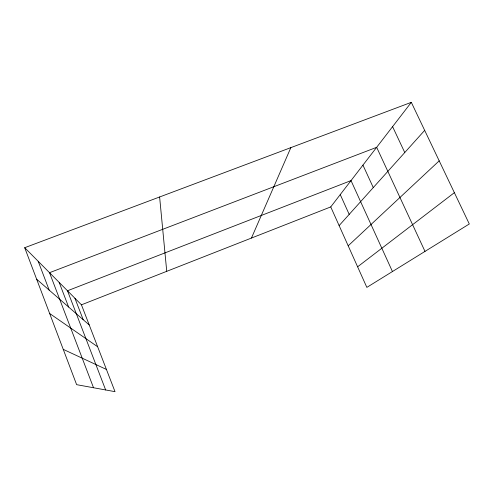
<?xml version="1.0" encoding="UTF-8"?>
<svg xmlns="http://www.w3.org/2000/svg" width="494" height="494" viewBox="0 0 494 494"><rect width="100%" height="100%" fill="white"/><g stroke="black" fill="none" stroke-linecap="round" stroke-linejoin="round"><path stroke-width="0.74" d="M251.446 238.059L290.861 147.626M330.745 206.918L411.311 102.338L469.3 223.98L366.844 287.385L330.745 206.918L81.442 304.817L24.7 247.71L411.311 102.338M339.125 225.591L424.673 130.367M348.19 245.802L439.203 160.84M357.613 266.809L454.375 192.666M63.238 349.351L106.426 369.444M49.647 313.499L97.658 346.763M36.642 279.209L89.229 324.953M392.588 126.643L404.759 152.535M425.001 251.39L376.663 147.317L49.524 272.694L93.527 387.747M362.948 165.119L373.273 187.578M392.446 271.539L351.018 180.606L67.487 290.768L105.654 389.957M340.249 194.587L349.19 214.384M81.442 304.817L115.016 391.662L76.632 384.665L24.7 247.71M74.927 298.259L83.202 319.717M59.175 282.401L68.623 307.027M38.199 261.289L49.178 290.114M159.618 196.976L166.737 271.317"/></g></svg>
